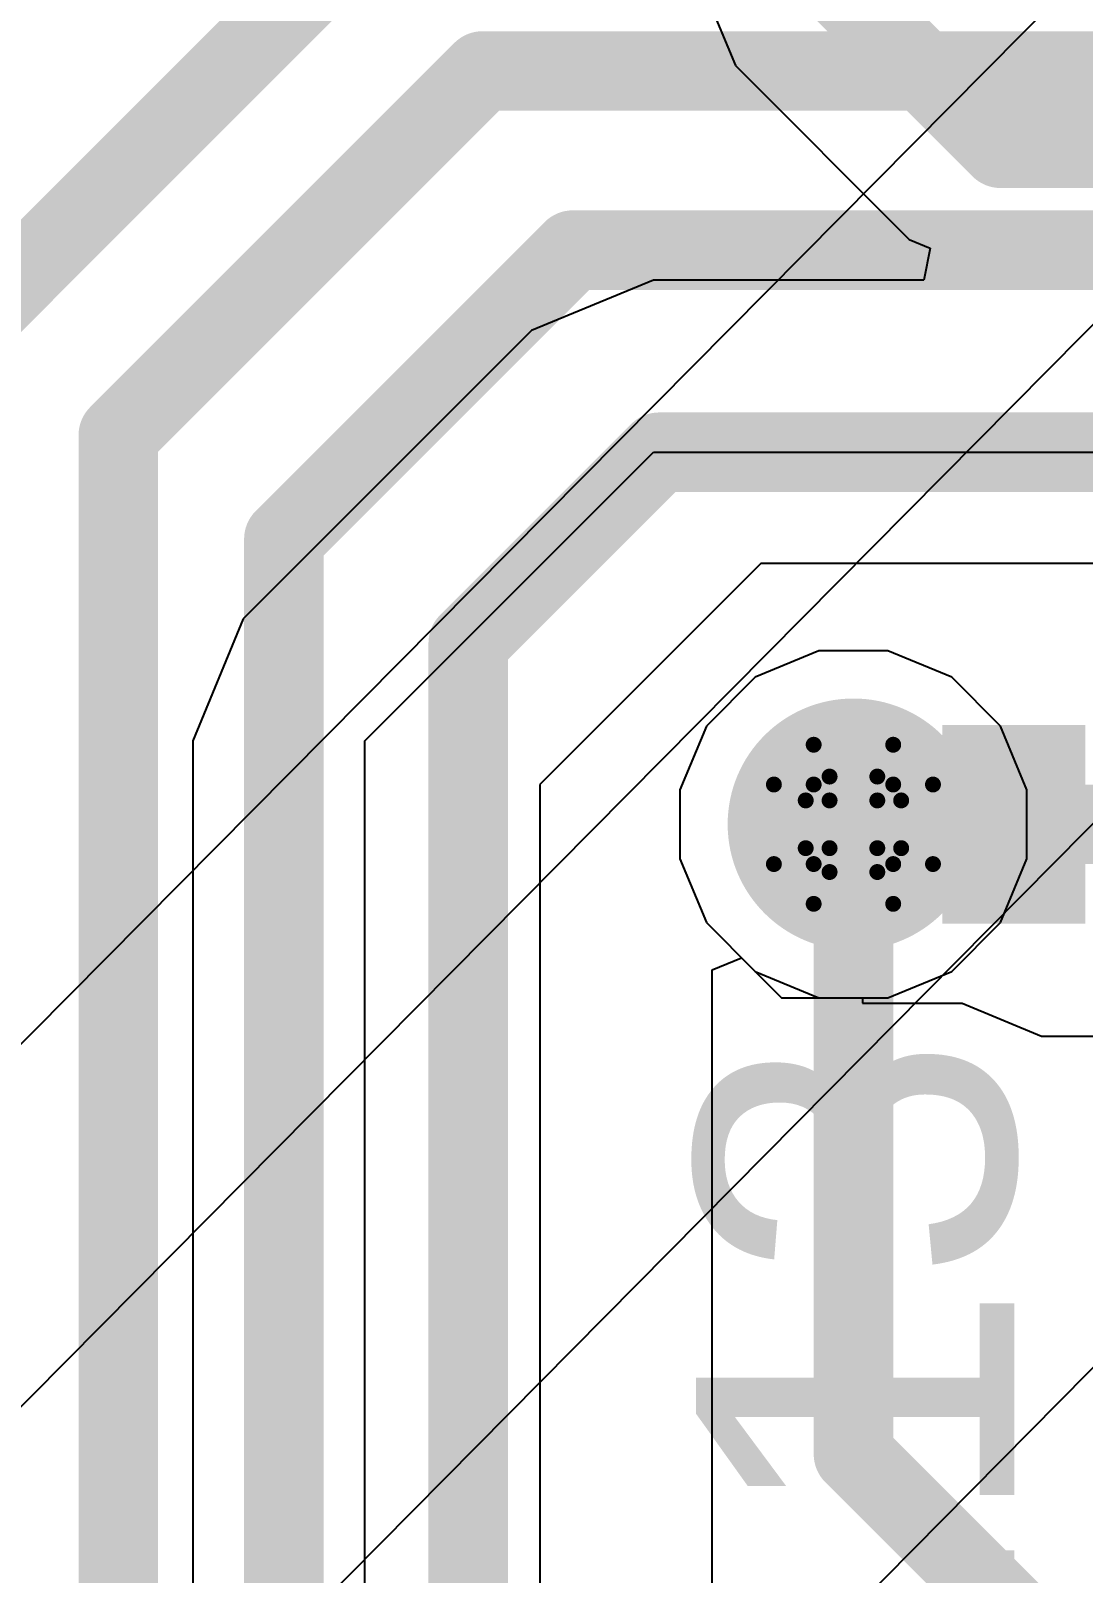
# Model space of a CAD drawing. Header units: inches. Extents: x -4 to 5258, y -4 to 5281.
# Drawn here: x 51.6 to 54.961, y 24.595 to 29.519 of the extents above; entities that cross this region are included whole.
import ezdxf

# ---------------------------------------------------------------- set-up
doc = ezdxf.new("R2010")
doc.units = ezdxf.units.IN
for name, color, linetype in [('Bottom Layer', 5, 'Continuous'), ('Bottom Solder', 6, 'Continuous'), ('Drill Drawing', 1, 'Continuous'), ('Layer 1', 16, 'Continuous'), ('Layer 2', 76, 'Continuous'), ('Top Layer', 1, 'Continuous'), ('Top Overlay', 2, 'Continuous'), ('Top Paste', 8, 'Continuous'), ('Top Solder', 216, 'Continuous'), ('Via Holes', 16, 'Continuous')]:
    doc.layers.add(name, color=color, linetype=linetype)
doc.styles.add('Arial', font='', dxfattribs={"height": 0.2})
doc.styles.get('Arial').set_extended_font_data('Arial')

# ---------------------------------------------------------------- blocks, each defined once
blk = doc.blocks.new('13_WQFN_HR__3_2__31')
at = {"layer": 'Top Solder'}
for p in [(-0.575, 1.8099), (-0.5467, -0.9227), (0.575, 1.81), (1.1783, -0.9227)]:
    blk.add_line(p, (5220.6763, 5271.621), dxfattribs=at)
blk = doc.blocks.new('N___T___P___180')
at = {"layer": 'Top Layer'}
for points in [[(-0.6985, -0.3175), (-0.6985, 0.3175), (-0.2413, 0.3175), (-0.2413, -0.3175)], [(0.2413, -0.3175), (0.2413, 0.3175), (0.6985, 0.3175), (0.6985, -0.3175)], [(-0.3809, -0.127), (0.3811, -0.127), (0.3811, 0.127), (-0.3809, 0.127)]]:
    blk.add_hatch(color=1, dxfattribs=at).paths.add_polyline_path(points)
at = {"layer": 'Top Paste'}
for points in [[(-0.6985, -0.3175), (-0.6985, 0.3175), (-0.2413, 0.3175), (-0.2413, -0.3175)], [(0.2413, -0.3175), (0.2413, 0.3175), (0.6985, 0.3175), (0.6985, -0.3175)]]:
    blk.add_hatch(color=8, dxfattribs=at).paths.add_polyline_path(points)

msp = doc.modelspace()

# ---------------------------------------------------------------- hatches: boundary and pattern name
at = {"layer": 'Bottom Layer'}
h = msp.add_hatch(color=5, dxfattribs=at)
edge = h.paths.add_edge_path()
edge.add_arc((54.227, 26.9858), 0.3, 0, 360)
at = {"layer": 'Bottom Solder'}
h = msp.add_hatch(color=6, dxfattribs=at)
edge = h.paths.add_edge_path()
edge.add_arc((54.227, 26.9858), 0.4016, 0, 360)
at = {"layer": 'Layer 1'}
h = msp.add_hatch(color=16, dxfattribs=at)
edge = h.paths.add_edge_path()
edge.add_arc((54.227, 26.9858), 0.3, 0, 360)
at = {"layer": 'Layer 2'}
h = msp.add_hatch(color=76, dxfattribs=at)
edge = h.paths.add_edge_path()
edge.add_arc((54.227, 26.9858), 0.3, 0, 360)
at = {"layer": 'Top Layer'}
h = msp.add_hatch(color=1, dxfattribs=at)
edge = h.paths.add_edge_path()
edge.add_arc((54.227, 26.9858), 0.3, 0, 360)
at = {"layer": 'Top Solder'}
h = msp.add_hatch(color=216, dxfattribs=at)
edge = h.paths.add_edge_path()
edge.add_arc((54.227, 26.9858), 0.4016, 0, 360)
at = {"layer": 'Via Holes'}
h = msp.add_hatch(color=7, dxfattribs=at)
edge = h.paths.add_edge_path()
edge.add_arc((54.227, 26.9858), 0.15, 0, 360)

# ---------------------------------------------------------------- linework, layer by layer
at = {"layer": 'Bottom Layer'}
for p, q in [((54.1168, 27.5398), (53.9132, 27.4555)), ((54.3372, 27.5398), (54.1168, 27.5398)), ((54.5408, 27.4555), (54.3372, 27.5398)), ((53.9132, 27.4555), (53.7574, 27.2996)), ((54.6967, 27.2996), (54.5408, 27.4555)), ((53.7574, 27.2996), (53.673, 27.096)), ((54.781, 27.096), (54.6967, 27.2996)), ((53.673, 27.096), (53.673, 26.8756)), ((54.781, 26.8756), (54.781, 27.096)), ((53.673, 26.8756), (53.7574, 26.672)), ((54.6967, 26.672), (54.781, 26.8756)), ((53.7574, 26.672), (53.9132, 26.5161)), ((54.5408, 26.5161), (54.6967, 26.672)), ((53.9132, 26.5161), (54.1168, 26.4318)), ((54.3372, 26.4318), (54.5408, 26.5161)), ((54.1168, 26.4318), (54.3372, 26.4318))]:
    msp.add_line(p, q, dxfattribs=at)
at = {"layer": 'Drill Drawing'}
for points in [[(54.1, 27.1128, 0.0508, 0.0508, 0), (54.1, 27.2398, 0.0508, 0.0508, 0)], [(54.1, 27.2398, 0.0508, 0.0508, 0), (54.354, 27.2398, 0.0508, 0.0508, 0)], [(54.354, 27.1128, 0.0508, 0.0508, 0), (54.354, 27.2398, 0.0508, 0.0508, 0)], [(53.973, 26.8588, 0.0508, 0.0508, 0), (53.973, 27.1128, 0.0508, 0.0508, 0)], [(53.973, 27.1128, 0.0508, 0.0508, 0), (54.1, 27.1128, 0.0508, 0.0508, 0)], [(54.1508, 27.062, 0.0508, 0.0508, 0), (54.1508, 27.1382, 0.0508, 0.0508, 0)], [(54.1508, 27.1382, 0.0508, 0.0508, 0), (54.3032, 27.1382, 0.0508, 0.0508, 0)], [(54.3032, 27.062, 0.0508, 0.0508, 0), (54.3032, 27.1382, 0.0508, 0.0508, 0)], [(54.354, 27.1128, 0.0508, 0.0508, 0), (54.481, 27.1128, 0.0508, 0.0508, 0)], [(54.481, 26.8588, 0.0508, 0.0508, 0), (54.481, 27.1128, 0.0508, 0.0508, 0)], [(54.0746, 26.9096, 0.0508, 0.0508, 0), (54.0746, 27.062, 0.0508, 0.0508, 0)], [(54.0746, 27.062, 0.0508, 0.0508, 0), (54.1508, 27.062, 0.0508, 0.0508, 0)], [(54.3032, 27.062, 0.0508, 0.0508, 0), (54.3794, 27.062, 0.0508, 0.0508, 0)], [(54.3794, 26.9096, 0.0508, 0.0508, 0), (54.3794, 27.062, 0.0508, 0.0508, 0)], [(54.0746, 26.9096, 0.0508, 0.0508, 0), (54.1508, 26.9096, 0.0508, 0.0508, 0)], [(54.1508, 26.8334, 0.0508, 0.0508, 0), (54.1508, 26.9096, 0.0508, 0.0508, 0)], [(54.3032, 26.9096, 0.0508, 0.0508, 0), (54.3794, 26.9096, 0.0508, 0.0508, 0)], [(54.3032, 26.8334, 0.0508, 0.0508, 0), (54.3032, 26.9096, 0.0508, 0.0508, 0)], [(53.973, 26.8588, 0.0508, 0.0508, 0), (54.1, 26.8588, 0.0508, 0.0508, 0)], [(54.1, 26.7318, 0.0508, 0.0508, 0), (54.1, 26.8588, 0.0508, 0.0508, 0)], [(54.1508, 26.8334, 0.0508, 0.0508, 0), (54.3032, 26.8334, 0.0508, 0.0508, 0)], [(54.354, 26.8588, 0.0508, 0.0508, 0), (54.481, 26.8588, 0.0508, 0.0508, 0)], [(54.354, 26.7318, 0.0508, 0.0508, 0), (54.354, 26.8588, 0.0508, 0.0508, 0)], [(54.1, 26.7318, 0.0508, 0.0508, 0), (54.354, 26.7318, 0.0508, 0.0508, 0)]]:
    msp.add_lwpolyline(points, format="xyseb", dxfattribs=at)
for points in [[(54.0873, 27.2398, 0.0254, 0.0254, 1), (54.1127, 27.2398, 0.0254, 0.0254, 1)], [(54.0873, 27.2398, 0.0254, 0.0254, 1), (54.1127, 27.2398, 0.0254, 0.0254, 1)], [(54.3413, 27.2398, 0.0254, 0.0254, 1), (54.3667, 27.2398, 0.0254, 0.0254, 1)], [(54.3413, 27.2398, 0.0254, 0.0254, 1), (54.3667, 27.2398, 0.0254, 0.0254, 1)], [(53.9603, 27.1128, 0.0254, 0.0254, 1), (53.9857, 27.1128, 0.0254, 0.0254, 1)], [(53.9603, 27.1128, 0.0254, 0.0254, 1), (53.9857, 27.1128, 0.0254, 0.0254, 1)], [(54.0873, 27.1128, 0.0254, 0.0254, 1), (54.1127, 27.1128, 0.0254, 0.0254, 1)], [(54.0873, 27.1128, 0.0254, 0.0254, 1), (54.1127, 27.1128, 0.0254, 0.0254, 1)], [(54.1381, 27.1382, 0.0254, 0.0254, 1), (54.1635, 27.1382, 0.0254, 0.0254, 1)], [(54.1381, 27.1382, 0.0254, 0.0254, 1), (54.1635, 27.1382, 0.0254, 0.0254, 1)], [(54.2905, 27.1382, 0.0254, 0.0254, 1), (54.3159, 27.1382, 0.0254, 0.0254, 1)], [(54.2905, 27.1382, 0.0254, 0.0254, 1), (54.3159, 27.1382, 0.0254, 0.0254, 1)], [(54.3413, 27.1128, 0.0254, 0.0254, 1), (54.3667, 27.1128, 0.0254, 0.0254, 1)], [(54.3413, 27.1128, 0.0254, 0.0254, 1), (54.3667, 27.1128, 0.0254, 0.0254, 1)], [(54.4683, 27.1128, 0.0254, 0.0254, 1), (54.4937, 27.1128, 0.0254, 0.0254, 1)], [(54.4683, 27.1128, 0.0254, 0.0254, 1), (54.4937, 27.1128, 0.0254, 0.0254, 1)], [(54.0619, 27.062, 0.0254, 0.0254, 1), (54.0873, 27.062, 0.0254, 0.0254, 1)], [(54.0619, 27.062, 0.0254, 0.0254, 1), (54.0873, 27.062, 0.0254, 0.0254, 1)], [(54.1381, 27.062, 0.0254, 0.0254, 1), (54.1635, 27.062, 0.0254, 0.0254, 1)], [(54.1381, 27.062, 0.0254, 0.0254, 1), (54.1635, 27.062, 0.0254, 0.0254, 1)], [(54.2905, 27.062, 0.0254, 0.0254, 1), (54.3159, 27.062, 0.0254, 0.0254, 1)], [(54.2905, 27.062, 0.0254, 0.0254, 1), (54.3159, 27.062, 0.0254, 0.0254, 1)], [(54.3667, 27.062, 0.0254, 0.0254, 1), (54.3921, 27.062, 0.0254, 0.0254, 1)], [(54.3667, 27.062, 0.0254, 0.0254, 1), (54.3921, 27.062, 0.0254, 0.0254, 1)], [(54.0619, 26.9096, 0.0254, 0.0254, 1), (54.0873, 26.9096, 0.0254, 0.0254, 1)], [(54.0619, 26.9096, 0.0254, 0.0254, 1), (54.0873, 26.9096, 0.0254, 0.0254, 1)], [(54.1381, 26.9096, 0.0254, 0.0254, 1), (54.1635, 26.9096, 0.0254, 0.0254, 1)], [(54.1381, 26.9096, 0.0254, 0.0254, 1), (54.1635, 26.9096, 0.0254, 0.0254, 1)], [(54.2905, 26.9096, 0.0254, 0.0254, 1), (54.3159, 26.9096, 0.0254, 0.0254, 1)], [(54.2905, 26.9096, 0.0254, 0.0254, 1), (54.3159, 26.9096, 0.0254, 0.0254, 1)], [(54.3667, 26.9096, 0.0254, 0.0254, 1), (54.3921, 26.9096, 0.0254, 0.0254, 1)], [(54.3667, 26.9096, 0.0254, 0.0254, 1), (54.3921, 26.9096, 0.0254, 0.0254, 1)], [(53.9603, 26.8588, 0.0254, 0.0254, 1), (53.9857, 26.8588, 0.0254, 0.0254, 1)], [(53.9603, 26.8588, 0.0254, 0.0254, 1), (53.9857, 26.8588, 0.0254, 0.0254, 1)], [(54.0873, 26.8588, 0.0254, 0.0254, 1), (54.1127, 26.8588, 0.0254, 0.0254, 1)], [(54.0873, 26.8588, 0.0254, 0.0254, 1), (54.1127, 26.8588, 0.0254, 0.0254, 1)], [(54.1381, 26.8334, 0.0254, 0.0254, 1), (54.1635, 26.8334, 0.0254, 0.0254, 1)], [(54.1381, 26.8334, 0.0254, 0.0254, 1), (54.1635, 26.8334, 0.0254, 0.0254, 1)], [(54.2905, 26.8334, 0.0254, 0.0254, 1), (54.3159, 26.8334, 0.0254, 0.0254, 1)], [(54.2905, 26.8334, 0.0254, 0.0254, 1), (54.3159, 26.8334, 0.0254, 0.0254, 1)], [(54.3413, 26.8588, 0.0254, 0.0254, 1), (54.3667, 26.8588, 0.0254, 0.0254, 1)], [(54.3413, 26.8588, 0.0254, 0.0254, 1), (54.3667, 26.8588, 0.0254, 0.0254, 1)], [(54.4683, 26.8588, 0.0254, 0.0254, 1), (54.4937, 26.8588, 0.0254, 0.0254, 1)], [(54.4683, 26.8588, 0.0254, 0.0254, 1), (54.4937, 26.8588, 0.0254, 0.0254, 1)], [(54.0873, 26.7318, 0.0254, 0.0254, 1), (54.1127, 26.7318, 0.0254, 0.0254, 1)], [(54.0873, 26.7318, 0.0254, 0.0254, 1), (54.1127, 26.7318, 0.0254, 0.0254, 1)], [(54.3413, 26.7318, 0.0254, 0.0254, 1), (54.3667, 26.7318, 0.0254, 0.0254, 1)], [(54.3413, 26.7318, 0.0254, 0.0254, 1), (54.3667, 26.7318, 0.0254, 0.0254, 1)]]:
    msp.add_lwpolyline(points, format="xyseb", close=True, dxfattribs=at)
at = {"layer": 'Layer 1'}
for p, q in [((54.1168, 27.5398), (53.9132, 27.4555)), ((54.3372, 27.5398), (54.1168, 27.5398)), ((54.5408, 27.4555), (54.3372, 27.5398)), ((53.9132, 27.4555), (53.7574, 27.2996)), ((54.6967, 27.2996), (54.5408, 27.4555)), ((53.7574, 27.2996), (53.673, 27.096)), ((54.781, 27.096), (54.6967, 27.2996)), ((53.673, 27.096), (53.673, 26.8756)), ((54.781, 26.8756), (54.781, 27.096)), ((53.673, 26.8756), (53.7574, 26.672)), ((54.6967, 26.672), (54.781, 26.8756)), ((53.7574, 26.672), (53.9132, 26.5161)), ((54.5408, 26.5161), (54.6967, 26.672)), ((53.9132, 26.5161), (54.1168, 26.4318)), ((54.3372, 26.4318), (54.5408, 26.5161)), ((54.1168, 26.4318), (54.3372, 26.4318))]:
    msp.add_line(p, q, dxfattribs=at)
at = {"layer": 'Layer 2'}
for points in [[(51.291, 28.4593, 0.254, 0.254, 0), (52.7677, 29.936, 0.254, 0.254, 0)], [(51.8797, 28.2281, 0.254, 0.254, 0), (53.0426, 29.391, 0.254, 0.254, 0)], [(53.0426, 29.391, 0.254, 0.254, 0), (116.0246, 29.391, 0.254, 0.254, 0)], [(52.4083, 27.8964, 0.254, 0.254, 0), (53.331, 28.8191, 0.254, 0.254, 0)], [(53.331, 28.8191, 0.254, 0.254, 0), (61.0921, 28.8191, 0.254, 0.254, 0)], [(51.8797, 16.1335, 0.254, 0.254, 0), (51.8797, 28.2281, 0.254, 0.254, 0)], [(52.997, 27.5642, 0.254, 0.254, 0), (53.6066, 28.1738, 0.254, 0.254, 0)], [(53.6066, 28.1738, 0.254, 0.254, 0), (60.763, 28.1738, 0.254, 0.254, 0)], [(52.4083, 20.7231, 0.254, 0.254, 0), (52.4083, 27.8964, 0.254, 0.254, 0)], [(52.997, 21.2091, 0.254, 0.254, 0), (52.997, 27.5642, 0.254, 0.254, 0)], [(54.2271, 24.9746, 0.254, 0.254, 0), (54.2271, 26.9857, 0.254, 0.254, 0)], [(54.2271, 24.9746, 0.254, 0.254, 0), (55.074, 24.1277, 0.254, 0.254, 0)]]:
    msp.add_lwpolyline(points, format="xyseb", dxfattribs=at)
for points in [[(52.9791, 29.391, 0.127, 0.127, 1), (53.1061, 29.391, 0.127, 0.127, 1)], [(52.9791, 29.391, 0.127, 0.127, 1), (53.1061, 29.391, 0.127, 0.127, 1)], [(53.2675, 28.8191, 0.127, 0.127, 1), (53.3945, 28.8191, 0.127, 0.127, 1)], [(53.2675, 28.8191, 0.127, 0.127, 1), (53.3945, 28.8191, 0.127, 0.127, 1)], [(51.8162, 28.2281, 0.127, 0.127, 1), (51.9432, 28.2281, 0.127, 0.127, 1)], [(51.8162, 28.2281, 0.127, 0.127, 1), (51.9432, 28.2281, 0.127, 0.127, 1)], [(53.5431, 28.1738, 0.127, 0.127, 1), (53.6701, 28.1738, 0.127, 0.127, 1)], [(53.5431, 28.1738, 0.127, 0.127, 1), (53.6701, 28.1738, 0.127, 0.127, 1)], [(52.3448, 27.8964, 0.127, 0.127, 1), (52.4718, 27.8964, 0.127, 0.127, 1)], [(52.3448, 27.8964, 0.127, 0.127, 1), (52.4718, 27.8964, 0.127, 0.127, 1)], [(52.9335, 27.5642, 0.127, 0.127, 1), (53.0605, 27.5642, 0.127, 0.127, 1)], [(52.9335, 27.5642, 0.127, 0.127, 1), (53.0605, 27.5642, 0.127, 0.127, 1)], [(54.1636, 26.9857, 0.127, 0.127, 1), (54.2906, 26.9857, 0.127, 0.127, 1)], [(54.1636, 24.9746, 0.127, 0.127, 1), (54.2906, 24.9746, 0.127, 0.127, 1)], [(54.1636, 24.9746, 0.127, 0.127, 1), (54.2906, 24.9746, 0.127, 0.127, 1)]]:
    msp.add_lwpolyline(points, format="xyseb", close=True, dxfattribs=at)
at = {"layer": 'Top Layer'}
for p, q in [((53.7292, 29.6996), (53.85, 29.408)), ((53.85, 29.408), (54.4053, 28.8527)), ((54.4053, 28.8527), (54.4717, 28.8252)), ((54.4717, 28.8252), (54.4514, 28.7236)), ((53.5883, 28.7236), (53.1995, 28.5626)), ((54.4514, 28.7236), (53.5883, 28.7236)), ((53.1995, 28.5626), (52.2782, 27.6413)), ((52.667, 27.2525), (53.5883, 28.1738)), ((53.5883, 28.1738), (60.3737, 28.1738)), ((53.931, 27.818), (53.2258, 27.1128)), ((55.1065, 27.818), (53.931, 27.818)), ((52.2782, 27.6413), (52.1172, 27.2525)), ((52.1172, 27.2525), (52.1172, 15.626)), ((52.667, 15.626), (52.667, 27.2525)), ((53.2258, 27.1128), (53.2258, 20.4083)), ((53.7757, 26.5209), (53.8695, 26.5598)), ((53.8695, 26.5598), (53.9975, 26.4318)), ((53.7757, 20.9582), (53.7757, 26.5209)), ((53.9975, 26.4318), (54.2564, 26.4318)), ((54.2564, 26.4318), (54.2564, 26.4143)), ((54.2564, 26.4143), (54.5737, 26.4143)), ((54.5737, 26.4143), (54.828, 26.3089)), ((54.828, 26.3089), (55.59, 26.3089))]:
    msp.add_line(p, q, dxfattribs=at)
for points in [[(54.1416, 29.6996, 0.254, 0.254, 0), (54.6969, 29.1443, 0.254, 0.254, 0)], [(54.6969, 29.1443, 0.254, 0.254, 0), (59.3059, 29.1443, 0.254, 0.254, 0)], [(54.227, 26.9858, 0.508, 0.508, 0), (54.6413, 26.9858, 0.508, 0.508, 0)]]:
    msp.add_lwpolyline(points, format="xyseb", dxfattribs=at)
for points in [[(54.6334, 29.1443, 0.127, 0.127, 1), (54.7604, 29.1443, 0.127, 0.127, 1)], [(54.6334, 29.1443, 0.127, 0.127, 1), (54.7604, 29.1443, 0.127, 0.127, 1)], [(54.1, 26.9858, 0.254, 0.254, 1), (54.354, 26.9858, 0.254, 0.254, 1)], [(54.5143, 26.9858, 0.254, 0.254, 1), (54.7683, 26.9858, 0.254, 0.254, 1)]]:
    msp.add_lwpolyline(points, format="xyseb", close=True, dxfattribs=at)

# ---------------------------------------------------------------- block references
for name, p in [('13_WQFN_HR__3_2__31', (37.0774, 9.2675)), ('N___T___P___180', (55.2089, 26.9858))]:
    msp.add_blockref(name, p)

# ---------------------------------------------------------------- texts
at = {"layer": 'Top Overlay', "style": 'Arial'}
msp.add_text('R113', height=1.016, rotation=90, dxfattribs=at).set_placement((54.7404, 22.9224))

doc.saveas('drawing.dxf')
